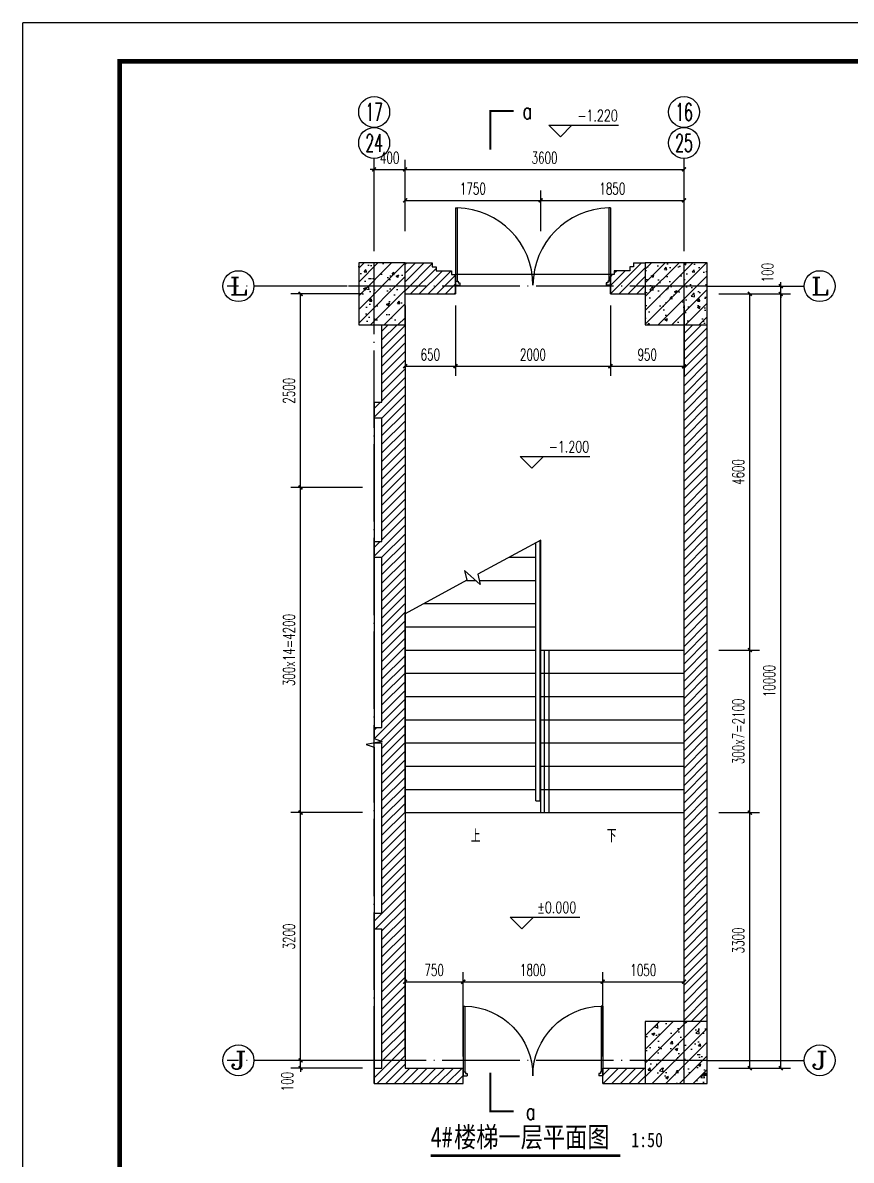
# Model space of a CAD drawing. Extents: x 307762 to 522490, y -326758 to -245675.
# Drawn here: x 480440 to 491135, y -260368 to -245675 of the extents above; entities that cross this region are included whole.
import ezdxf
from ezdxf.enums import TextEntityAlignment as Align

# ---------------------------------------------------------------- set-up
doc = ezdxf.new("R2010")
doc.units = 0
doc.header["$LTSCALE"] = 1000
doc.header["$MEASUREMENT"] = 0
doc.linetypes.add('DOTE', pattern=[2.42, 2, -0.2, 0.02, -0.2])
doc.layers.get('0').update_dxf_attribs({"linetype": 'CONTINUOUS'})
doc.layers.get('Defpoints').update_dxf_attribs({"color": 6, "linetype": 'CONTINUOUS'})
for name, color, linetype in [('A-墙线', 2, 'CONTINUOUS'), ('A-门', 167, 'CONTINUOUS'), ('AXIS', 3, 'CONTINUOUS'), ('AXIS_TEXT', 7, 'CONTINUOUS'), ('COLUMN', 2, 'CONTINUOUS'), ('DIM_ELEV', 3, 'CONTINUOUS'), ('DIM_SYMB', 3, 'CONTINUOUS'), ('DOTE', 1, 'DOTE'), ('PUB_DIM', 3, 'CONTINUOUS'), ('PUB_HATCH', 250, 'CONTINUOUS'), ('PUB_TEXT', 7, 'CONTINUOUS'), ('STAIR', 4, 'CONTINUOUS'), ('图框', 85, 'CONTINUOUS')]:
    doc.layers.add(name, color=color, linetype=linetype)
doc.styles.add('_TCH_AXIS', font='COMPLEX', dxfattribs={"bigfont": 'GBCBIG'})
doc.styles.add('_TCH_DIM', font='SIMPLEX', dxfattribs={"bigfont": 'GBCBIG'})
doc.styles.add('_TCH_LABEL', font='COMPLEX', dxfattribs={"bigfont": 'GBCBIG'})
doc.styles.add('COMPLEX', font='COMPLEX')
doc.styles.add('DIM_FONT', font='SIMPLEX.shx', dxfattribs={"width": 0.65})
doc.styles.add('房间名称', font='simhei.ttf', dxfattribs={"width": 0.8})
doc.dimstyles.new('DIMN50', dxfattribs={"dimscale": 0.5, "dimtxt": 300, "dimasz": 100, "dimexe": 250, "dimexo": 300, "dimgap": 150, "dimtad": 1, "dimdec": 0, "dimzin": 0, "dimdsep": 46, "dimtxsty": 'DIM_FONT', "dimblk": 'ARCHTICK', "dimcen": 0.09, "dimclrt": 7, "dimazin": 2, "dimtfac": 1, "dimtdec": 0, "dimtix": 1, "dimtmove": 2, "dimatfit": 3, "dimfxl": 0, "dimtolj": 1, "dimtzin": 0, "dimarcsym": 0})
pattern_1 = [(45, (0, 0), (-88.388348, 88.388348), []), (50, (0, 0), (358.63009, -31.37607), [37.5, -412.5]), (355, (0, 0), (-69.37567, 376.09607), [30, -330]), (100.4514, (29.9, -2.6), (289.2547, 344.71977), [31.8701, -350.57106]), (46.1842, (0, 100), (533.62052, -82.7595), [56.25, -618.75]), (96.6356, (44.47, 93.1), (467.33135, 487.05894), [47.80514, -525.8565]), (351.1842, (0, 100), (467.331, 487.0593), [45, -495]), (21, (50, 75), (298.45353, -201.30945), [37.5, -412.5]), (326, (50, 75), (121.65767, 362.57502), [30, -330]), (71.4514, (74.87, 58.22), (420.11131, 161.26525), [31.8701, -350.57106]), (37.5, (0, 0), (6.079928, 166.446927), [0, -326, 0, -335, 0, -331.25]), (7.5, (0, 0), (131.53477, 197.205856), [0, -191, 0, -318.5, 0, -126.25]), (327.5, (-111.5, 0), (266.911218, -11.277436), [0, -125, 0, -390, 0, -517.5]), (317.5, (-161.5, 0), (291.59308, 50.05249), [0, -162.5, 0, -259, 0, -367.5])]

# ---------------------------------------------------------------- blocks, each defined once
blk = doc.blocks.new('m1800')
at = {"layer": 'A-墙线'}
for p, q in [((-900, -100), (-900, 100)), ((900, -100), (900, 100))]:
    blk.add_line(p, q, dxfattribs=at)
at = {"layer": 'A-门'}
for p, q in [((-900, 900), (-900, 0)), ((-900, 900), (-880, 900)), ((-880, 900), (-880, 50)), ((880, 900), (880, 50)), ((900, 900), (880, 900)), ((900, 900), (900, 0)), ((-900, 50), (-870, 50)), ((-900, 0), (-850, 0)), ((-870, 50), (-870, 30)), ((-870, 30), (-850, 30)), ((-850, 30), (-850, 0)), ((850, 30), (850, 0)), ((870, 30), (850, 30)), ((900, 0), (850, 0)), ((870, 50), (870, 30)), ((900, 50), (870, 50))]:
    blk.add_line(p, q, dxfattribs=at)
for centre, start, end in [((-900, 0), 0, 88.7267), ((900, 0), 91.2733, 180)]:
    blk.add_arc(centre, 900, start, end, dxfattribs=at)
blk = doc.blocks.new('TJAD_TK_A1')
at = {"layer": '图框'}
for p in [(1341.38, 950.45), (500.38, 356.45)]:
    blk.add_line(p, (500.38, 950.45), dxfattribs=at)
at = {"layer": '图框', "const_width": 1.2}
blk.add_lwpolyline([(1331.38, 940.45), (525.38, 940.45), (525.38, 366.45), (1331.38, 366.45)], close=True, dxfattribs=at)
blk = doc.blocks.new('_ArchTick')
at = {"color": 0, "linetype": 'ByBlock', "const_width": 0.4}
blk.add_lwpolyline([(-0.5, -0.5), (0.5, 0.5)], dxfattribs=at)
blk = doc.blocks.new('*D250')
at = {"layer": 'Defpoints', "color": 0}
for p in [(485376, -249178), (486026, -249178), (486026, -250112)]:
    blk.add_point(p, dxfattribs=at)
at = {"layer": 'PUB_DIM', "color": 0, "lineweight": -2}
for p, q in [((485376, -249328), (485376, -250237)), ((486026, -249328), (486026, -250237)), ((485376, -250112), (486026, -250112))]:
    blk.add_line(p, q, dxfattribs=at)
at = {"layer": 'PUB_DIM', "color": 0, "lineweight": -2, "xscale": 50, "yscale": 50, "zscale": 50}
for p, rotation in [((485376, -250112), 179.9998654978133), ((486026, -250112), 359.9998654978132)]:
    blk.add_blockref('_ArchTick', p, dxfattribs=dict(at, rotation=rotation))
at = {"layer": 'PUB_DIM', "color": 7, "insert": (485701, -249962), "char_height": 150, "attachment_point": 5, "rotation": 359.9999, "style": 'DIM_FONT'}
blk.add_mtext('\\A1;650', dxfattribs=at)
blk = doc.blocks.new('*D251')
at = {"layer": 'Defpoints', "color": 0}
for p in [(486026, -249178), (488026, -249178), (488026, -250112)]:
    blk.add_point(p, dxfattribs=at)
at = {"layer": 'PUB_DIM', "color": 0, "lineweight": -2}
for p, q in [((486026, -249328), (486026, -250237)), ((488026, -249328), (488026, -250237)), ((486026, -250112), (488026, -250112))]:
    blk.add_line(p, q, dxfattribs=at)
at = {"layer": 'PUB_DIM', "color": 0, "lineweight": -2, "xscale": 50, "yscale": 50, "zscale": 50}
for p, rotation in [((486026, -250112), 179.9998654978129), ((488026, -250112), 359.9998654978129)]:
    blk.add_blockref('_ArchTick', p, dxfattribs=dict(at, rotation=rotation))
at = {"layer": 'PUB_DIM', "color": 7, "insert": (487026, -249962), "char_height": 150, "attachment_point": 5, "rotation": 359.9999, "style": 'DIM_FONT'}
blk.add_mtext('\\A1;2000', dxfattribs=at)
blk = doc.blocks.new('*D252')
at = {"layer": 'Defpoints', "color": 0}
for p in [(488026, -249178), (488976, -249178), (488976, -250112)]:
    blk.add_point(p, dxfattribs=at)
at = {"layer": 'PUB_DIM', "color": 0, "lineweight": -2}
for p, q in [((488026, -249328), (488026, -250237)), ((488976, -249328), (488976, -250237)), ((488026, -250112), (488976, -250112))]:
    blk.add_line(p, q, dxfattribs=at)
at = {"layer": 'PUB_DIM', "color": 0, "lineweight": -2, "xscale": 50, "yscale": 50, "zscale": 50}
for p, rotation in [((488026, -250112), 179.999865497814), ((488976, -250112), 359.999865497814)]:
    blk.add_blockref('_ArchTick', p, dxfattribs=dict(at, rotation=rotation))
at = {"layer": 'PUB_DIM', "color": 7, "insert": (488501, -249962), "char_height": 150, "attachment_point": 5, "rotation": 359.9999, "style": 'DIM_FONT'}
blk.add_mtext('\\A1;950', dxfattribs=at)
blk = doc.blocks.new('*D253')
at = {"layer": 'Defpoints', "color": 0}
for p in [(486126, -258062), (485376, -259178), (486126, -259178)]:
    blk.add_point(p, dxfattribs=at)
at = {"layer": 'PUB_DIM', "color": 0, "lineweight": -2}
for p, q in [((485376, -259028), (485376, -257937)), ((486126, -259028), (486126, -257937)), ((485376, -258062), (486126, -258062))]:
    blk.add_line(p, q, dxfattribs=at)
at = {"layer": 'PUB_DIM', "color": 0, "lineweight": -2, "xscale": 50, "yscale": 50, "zscale": 50}
for p, rotation in [((485376, -258062), 179.9997668628941), ((486126, -258062), 359.9997668628941)]:
    blk.add_blockref('_ArchTick', p, dxfattribs=dict(at, rotation=rotation))
at = {"layer": 'PUB_DIM', "color": 7, "insert": (485751, -257912), "char_height": 150, "attachment_point": 5, "rotation": 359.9998, "style": 'DIM_FONT'}
blk.add_mtext('\\A1;750', dxfattribs=at)
blk = doc.blocks.new('*D254')
at = {"layer": 'Defpoints', "color": 0}
for p in [(487926, -258062), (486126, -259178), (487926, -259178)]:
    blk.add_point(p, dxfattribs=at)
at = {"layer": 'PUB_DIM', "color": 0, "lineweight": -2}
for p, q in [((486126, -259028), (486126, -257937)), ((487926, -259028), (487926, -257937)), ((486126, -258062), (487926, -258062))]:
    blk.add_line(p, q, dxfattribs=at)
at = {"layer": 'PUB_DIM', "color": 0, "lineweight": -2, "xscale": 50, "yscale": 50, "zscale": 50}
for p, rotation in [((486126, -258062), 179.9997668628938), ((487926, -258062), 359.9997668628939)]:
    blk.add_blockref('_ArchTick', p, dxfattribs=dict(at, rotation=rotation))
at = {"layer": 'PUB_DIM', "color": 7, "insert": (487026, -257912), "char_height": 150, "attachment_point": 5, "rotation": 359.9998, "style": 'DIM_FONT'}
blk.add_mtext('\\A1;1800', dxfattribs=at)
blk = doc.blocks.new('*D255')
at = {"layer": 'Defpoints', "color": 0}
for p in [(488976, -258062), (487926, -259178), (488976, -259178)]:
    blk.add_point(p, dxfattribs=at)
at = {"layer": 'PUB_DIM', "color": 0, "lineweight": -2}
for p, q in [((487926, -259028), (487926, -257937)), ((488976, -259028), (488976, -257937)), ((487926, -258062), (488976, -258062))]:
    blk.add_line(p, q, dxfattribs=at)
at = {"layer": 'PUB_DIM', "color": 0, "lineweight": -2, "xscale": 50, "yscale": 50, "zscale": 50}
for p, rotation in [((487926, -258062), 179.9997668628947), ((488976, -258062), 359.9997668628947)]:
    blk.add_blockref('_ArchTick', p, dxfattribs=dict(at, rotation=rotation))
at = {"layer": 'PUB_DIM', "color": 7, "insert": (488451, -257912), "char_height": 150, "attachment_point": 5, "rotation": 359.9998, "style": 'DIM_FONT'}
blk.add_mtext('\\A1;1050', dxfattribs=at)
blk = doc.blocks.new('*D613')
at = {"layer": 'AXIS', "color": 0, "lineweight": -2}
for p, q in [((485376, -247956), (485376, -247444)), ((485376, -247569), (488976, -247569)), ((488976, -247956), (488976, -247444))]:
    blk.add_line(p, q, dxfattribs=at)
at = {"layer": 'Defpoints', "color": 0}
for p in [(488976, -247569), (485376, -248106), (488976, -248106)]:
    blk.add_point(p, dxfattribs=at)
at = {"layer": 'AXIS', "color": 0, "lineweight": -2, "xscale": 50, "yscale": 50, "zscale": 50, "rotation": 180}
blk.add_blockref('_ArchTick', (485376, -247569), dxfattribs=at)
at = {"layer": 'AXIS', "color": 0, "lineweight": -2, "xscale": 50, "yscale": 50, "zscale": 50}
blk.add_blockref('_ArchTick', (488976, -247569), dxfattribs=at)
at = {"layer": 'AXIS', "color": 7, "insert": (487176, -247419), "char_height": 150, "attachment_point": 5, "style": 'DIM_FONT'}
blk.add_mtext('\\A1;3600', dxfattribs=at)
blk = doc.blocks.new('*D614')
at = {"layer": 'AXIS', "color": 0, "lineweight": -2}
for p, q in [((484976, -247569), (484926, -247569)), ((484976, -247956), (484976, -247444)), ((484976, -247569), (485376, -247569)), ((485376, -247956), (485376, -247444)), ((485376, -247569), (485426, -247569))]:
    blk.add_line(p, q, dxfattribs=at)
at = {"layer": 'Defpoints', "color": 0}
for p in [(485376, -247569), (484976, -248106), (485376, -248106)]:
    blk.add_point(p, dxfattribs=at)
at = {"layer": 'AXIS', "color": 0, "lineweight": -2, "xscale": 50, "yscale": 50, "zscale": 50}
blk.add_blockref('_ArchTick', (484976, -247569), dxfattribs=at)
at = {"layer": 'AXIS', "color": 0, "lineweight": -2, "xscale": 50, "yscale": 50, "zscale": 50, "rotation": 180}
blk.add_blockref('_ArchTick', (485376, -247569), dxfattribs=at)
at = {"layer": 'AXIS', "color": 7, "insert": (485176, -247419), "char_height": 150, "attachment_point": 5, "style": 'DIM_FONT'}
blk.add_mtext('\\A1;400', dxfattribs=at)
blk = doc.blocks.new('*D615')
at = {"layer": 'AXIS', "color": 0, "lineweight": -2}
for p, q in [((487126, -248369), (487126, -247844)), ((488976, -248369), (488976, -247844)), ((487126, -247969), (488976, -247969))]:
    blk.add_line(p, q, dxfattribs=at)
at = {"layer": 'Defpoints', "color": 0}
for p in [(488976, -247969), (487126, -248519), (488976, -248519)]:
    blk.add_point(p, dxfattribs=at)
at = {"layer": 'AXIS', "color": 0, "lineweight": -2, "xscale": 50, "yscale": 50, "zscale": 50, "rotation": 180}
blk.add_blockref('_ArchTick', (487126, -247969), dxfattribs=at)
at = {"layer": 'AXIS', "color": 0, "lineweight": -2, "xscale": 50, "yscale": 50, "zscale": 50}
blk.add_blockref('_ArchTick', (488976, -247969), dxfattribs=at)
at = {"layer": 'AXIS', "color": 7, "insert": (488051, -247819), "char_height": 150, "attachment_point": 5, "style": 'DIM_FONT'}
blk.add_mtext('\\A1;1850', dxfattribs=at)
blk = doc.blocks.new('*D616')
at = {"layer": 'AXIS', "color": 0, "lineweight": -2}
for p, q in [((485376, -248369), (485376, -247844)), ((487126, -248369), (487126, -247844)), ((485376, -247969), (487126, -247969))]:
    blk.add_line(p, q, dxfattribs=at)
at = {"layer": 'Defpoints', "color": 0}
for p in [(487126, -247969), (485376, -248519), (487126, -248519)]:
    blk.add_point(p, dxfattribs=at)
at = {"layer": 'AXIS', "color": 0, "lineweight": -2, "xscale": 50, "yscale": 50, "zscale": 50, "rotation": 180}
blk.add_blockref('_ArchTick', (485376, -247969), dxfattribs=at)
at = {"layer": 'AXIS', "color": 0, "lineweight": -2, "xscale": 50, "yscale": 50, "zscale": 50}
blk.add_blockref('_ArchTick', (487126, -247969), dxfattribs=at)
at = {"layer": 'AXIS', "color": 7, "insert": (486251, -247819), "char_height": 150, "attachment_point": 5, "style": 'DIM_FONT'}
blk.add_mtext('\\A1;1750', dxfattribs=at)
blk = doc.blocks.new('*D684')
at = {"layer": 'AXIS', "color": 0, "lineweight": -2}
for p, q in [((484026, -259078), (484026, -259028)), ((484826, -259078), (483901, -259078)), ((484826, -259178), (483901, -259178)), ((484026, -259178), (484026, -259078)), ((484026, -259178), (484026, -259228))]:
    blk.add_line(p, q, dxfattribs=at)
at = {"layer": 'Defpoints', "color": 0}
for p in [(484026, -259078), (484976, -259078), (484976, -259178)]:
    blk.add_point(p, dxfattribs=at)
at = {"layer": 'AXIS', "color": 0, "lineweight": -2, "xscale": 50, "yscale": 50, "zscale": 50}
for p, rotation in [((484026, -259078), 270), ((484026, -259178), 90)]:
    blk.add_blockref('_ArchTick', p, dxfattribs=dict(at, rotation=rotation))
at = {"layer": 'AXIS', "color": 7, "insert": (483854, -259353), "char_height": 150, "attachment_point": 5, "rotation": 90, "style": 'DIM_FONT'}
blk.add_mtext('\\A1;100', dxfattribs=at)
blk = doc.blocks.new('*D685')
at = {"layer": 'AXIS', "color": 0, "lineweight": -2}
for p, q in [((484826, -255878), (483901, -255878)), ((484026, -259078), (484026, -255878)), ((484826, -259078), (483901, -259078))]:
    blk.add_line(p, q, dxfattribs=at)
at = {"layer": 'Defpoints', "color": 0}
for p in [(484026, -255878), (484976, -255878), (484976, -259078)]:
    blk.add_point(p, dxfattribs=at)
at = {"layer": 'AXIS', "color": 0, "lineweight": -2, "xscale": 50, "yscale": 50, "zscale": 50}
for p, rotation in [((484026, -255878), 90), ((484026, -259078), 270)]:
    blk.add_blockref('_ArchTick', p, dxfattribs=dict(at, rotation=rotation))
at = {"layer": 'AXIS', "color": 7, "insert": (483876, -257478), "char_height": 150, "attachment_point": 5, "rotation": 90, "style": 'DIM_FONT'}
blk.add_mtext('\\A1;3200', dxfattribs=at)
blk = doc.blocks.new('*D686')
at = {"layer": 'AXIS', "color": 0, "lineweight": -2}
for p, q in [((484826, -251678), (483901, -251678)), ((484026, -255878), (484026, -251678)), ((484826, -255878), (483901, -255878))]:
    blk.add_line(p, q, dxfattribs=at)
at = {"layer": 'Defpoints', "color": 0}
for p in [(484026, -251678), (484976, -251678), (484976, -255878)]:
    blk.add_point(p, dxfattribs=at)
at = {"layer": 'AXIS', "color": 0, "lineweight": -2, "xscale": 50, "yscale": 50, "zscale": 50}
for p, rotation in [((484026, -251678), 90), ((484026, -255878), 270)]:
    blk.add_blockref('_ArchTick', p, dxfattribs=dict(at, rotation=rotation))
at = {"layer": 'AXIS', "color": 7, "insert": (483876, -253778), "char_height": 150, "attachment_point": 5, "rotation": 90, "style": 'DIM_FONT'}
blk.add_mtext('\\A1;300x14=4200', dxfattribs=at)
blk = doc.blocks.new('*D687')
at = {"layer": 'AXIS', "color": 0, "lineweight": -2}
for p, q in [((484826, -249178), (483901, -249178)), ((484026, -251678), (484026, -249178)), ((484826, -251678), (483901, -251678))]:
    blk.add_line(p, q, dxfattribs=at)
at = {"layer": 'Defpoints', "color": 0}
for p in [(484026, -249178), (484976, -249178), (484976, -251678)]:
    blk.add_point(p, dxfattribs=at)
at = {"layer": 'AXIS', "color": 0, "lineweight": -2, "xscale": 50, "yscale": 50, "zscale": 50}
for p, rotation in [((484026, -249178), 90), ((484026, -251678), 270)]:
    blk.add_blockref('_ArchTick', p, dxfattribs=dict(at, rotation=rotation))
at = {"layer": 'AXIS', "color": 7, "insert": (483876, -250428), "char_height": 150, "attachment_point": 5, "rotation": 90, "style": 'DIM_FONT'}
blk.add_mtext('\\A1;2500', dxfattribs=at)
blk = doc.blocks.new('*D688')
at = {"layer": 'AXIS', "color": 0, "lineweight": -2}
for p, q in [((489426, -255878), (489951, -255878)), ((489826, -259178), (489826, -255878)), ((489426, -259178), (489951, -259178))]:
    blk.add_line(p, q, dxfattribs=at)
at = {"layer": 'Defpoints', "color": 0}
for p in [(489276, -255878), (489826, -255878), (489276, -259178)]:
    blk.add_point(p, dxfattribs=at)
at = {"layer": 'AXIS', "color": 0, "lineweight": -2, "xscale": 50, "yscale": 50, "zscale": 50}
for p, rotation in [((489826, -255878), 90), ((489826, -259178), 270)]:
    blk.add_blockref('_ArchTick', p, dxfattribs=dict(at, rotation=rotation))
at = {"layer": 'AXIS', "color": 7, "insert": (489676, -257528), "char_height": 150, "attachment_point": 5, "rotation": 90, "style": 'DIM_FONT'}
blk.add_mtext('\\A1;3300', dxfattribs=at)
blk = doc.blocks.new('*D689')
at = {"layer": 'AXIS', "color": 0, "lineweight": -2}
for p, q in [((489426, -253778), (489951, -253778)), ((489826, -255878), (489826, -253778)), ((489426, -255878), (489951, -255878))]:
    blk.add_line(p, q, dxfattribs=at)
at = {"layer": 'Defpoints', "color": 0}
for p in [(489276, -253778), (489826, -253778), (489276, -255878)]:
    blk.add_point(p, dxfattribs=at)
at = {"layer": 'AXIS', "color": 0, "lineweight": -2, "xscale": 50, "yscale": 50, "zscale": 50}
for p, rotation in [((489826, -253778), 90), ((489826, -255878), 270)]:
    blk.add_blockref('_ArchTick', p, dxfattribs=dict(at, rotation=rotation))
at = {"layer": 'AXIS', "color": 7, "insert": (489676, -254828), "char_height": 150, "attachment_point": 5, "rotation": 90, "style": 'DIM_FONT'}
blk.add_mtext('\\A1;300x7=2100', dxfattribs=at)
blk = doc.blocks.new('*D690')
at = {"layer": 'AXIS', "color": 0, "lineweight": -2}
for p, q in [((489426, -249178), (489951, -249178)), ((489826, -253778), (489826, -249178)), ((489426, -253778), (489951, -253778))]:
    blk.add_line(p, q, dxfattribs=at)
at = {"layer": 'Defpoints', "color": 0}
for p in [(489276, -249178), (489826, -249178), (489276, -253778)]:
    blk.add_point(p, dxfattribs=at)
at = {"layer": 'AXIS', "color": 0, "lineweight": -2, "xscale": 50, "yscale": 50, "zscale": 50}
for p, rotation in [((489826, -249178), 90), ((489826, -253778), 270)]:
    blk.add_blockref('_ArchTick', p, dxfattribs=dict(at, rotation=rotation))
at = {"layer": 'AXIS', "color": 7, "insert": (489676, -251478), "char_height": 150, "attachment_point": 5, "rotation": 90, "style": 'DIM_FONT'}
blk.add_mtext('\\A1;4600', dxfattribs=at)
blk = doc.blocks.new('*D691')
at = {"layer": 'AXIS', "color": 0, "lineweight": -2}
for p, q in [((489576, -249178), (490351, -249178)), ((490226, -259178), (490226, -249178)), ((489576, -259178), (490351, -259178))]:
    blk.add_line(p, q, dxfattribs=at)
at = {"layer": 'Defpoints', "color": 0}
for p in [(489426, -249178), (490226, -249178), (489426, -259178)]:
    blk.add_point(p, dxfattribs=at)
at = {"layer": 'AXIS', "color": 0, "lineweight": -2, "xscale": 50, "yscale": 50, "zscale": 50}
for p, rotation in [((490226, -249178), 90), ((490226, -259178), 270)]:
    blk.add_blockref('_ArchTick', p, dxfattribs=dict(at, rotation=rotation))
at = {"layer": 'AXIS', "color": 7, "insert": (490076, -254178), "char_height": 150, "attachment_point": 5, "rotation": 90, "style": 'DIM_FONT'}
blk.add_mtext('\\A1;10000', dxfattribs=at)
blk = doc.blocks.new('*D692')
at = {"layer": 'AXIS', "color": 0, "lineweight": -2}
for p, q in [((490226, -249078), (490226, -249028)), ((489576, -249078), (490351, -249078)), ((489576, -249178), (490351, -249178)), ((490226, -249178), (490226, -249078)), ((490226, -249178), (490226, -249228))]:
    blk.add_line(p, q, dxfattribs=at)
at = {"layer": 'Defpoints', "color": 0}
for p in [(489426, -249078), (489426, -249178), (490226, -249078)]:
    blk.add_point(p, dxfattribs=at)
at = {"layer": 'AXIS', "color": 0, "lineweight": -2, "xscale": 50, "yscale": 50, "zscale": 50}
for p, rotation in [((490226, -249078), 270), ((490226, -249178), 90)]:
    blk.add_blockref('_ArchTick', p, dxfattribs=dict(at, rotation=rotation))
at = {"layer": 'AXIS', "color": 7, "insert": (490054, -248903), "char_height": 150, "attachment_point": 5, "rotation": 90, "style": 'DIM_FONT'}
blk.add_mtext('\\A1;100', dxfattribs=at)
blk = doc.blocks.new('_AXISO')
blk.add_circle((0, 0), 0.5)
at = {"layer": 'AXIS_TEXT', "style": 'COMPLEX', "width": 1.041667}
blk.add_attdef('A', text='', height=0.56, dxfattribs=at).set_placement((-0.25, -0.28), (0.25, -0.28), align=Align.FIT)

msp = doc.modelspace()

# ---------------------------------------------------------------- hatches: boundary and pattern name
at = {"layer": 'PUB_HATCH'}
h = msp.add_hatch(dxfattribs=at)
h.set_pattern_fill('钢筋混凝土', color=256, scale=50, style=0)
h.set_pattern_definition(pattern_1)
h.paths.add_polyline_path([(484776, -248777.6), (484776, -249577.6), (485376, -249577.6), (485376, -248777.6)])
h = msp.add_hatch(dxfattribs=at)
h.set_pattern_fill('ANSI31', color=256, scale=50, style=0)
h.set_pattern_definition([(45, (484976.015, -259077.56), (-56.1266, 56.1266), [])])
h.paths.add_polyline_path([(486026, -248927.6), (485976, -248927.6), (485976, -248877.6), (485776, -248877.6), (485776, -248827.6), (485726, -248827.6), (485726, -248777.6), (485376, -248777.6), (485376, -249077.6), (486026, -249077.6)])
h.paths.add_polyline_path([(486026, -249077.6), (485376, -249077.6), (485376, -249177.6), (486026, -249177.6)])
h.paths.add_polyline_path([(488476, -248777.6), (488326, -248777.6), (488326, -248827.6), (488276, -248827.6), (488276, -248877.6), (488076, -248877.6), (488076, -248927.6), (488026, -248927.6), (488026, -249077.6), (488476, -249077.6)])
h.paths.add_polyline_path([(488476, -249077.6), (488026, -249077.6), (488026, -249177.6), (488476, -249177.6)])
h.paths.add_polyline_path([(486126, -259177.6), (485376, -259177.6), (485376, -259077.6), (485076, -259077.6), (485076, -259177.6), (484976, -259177.6), (484976, -259377.6), (486126, -259377.6)])
h.paths.add_polyline_path([(488476, -259177.6), (487926, -259177.6), (487926, -259377.6), (488476, -259377.6)])
h.paths.add_polyline_path([(485376, -249577.6), (485076, -249577.6), (485076, -250577.6), (484976, -250577.6), (484976, -250777.6), (485076, -250777.6), (485076, -252377.6), (484976, -252377.6), (484976, -252577.6), (485076, -252577.6), (485076, -254777.6), (484976, -254777.6), (484976, -254977.6), (485076, -254977.6), (485076, -257177.6), (484976, -257177.6), (484976, -257377.6), (485076, -257377.6), (485076, -259077.6), (485376, -259077.6)])
h.paths.add_polyline_path([(489276, -249577.6), (488976, -249577.6), (488976, -258577.6), (489276, -258577.6)])
h = msp.add_hatch(dxfattribs=at)
h.set_pattern_fill('钢筋混凝土', color=256, scale=50, style=0)
h.set_pattern_definition(pattern_1)
h.paths.add_polyline_path([(488476, -248777.6), (488476, -249577.6), (489276, -249577.6), (489276, -248777.6)])
h = msp.add_hatch(dxfattribs=at)
h.set_pattern_fill('钢筋混凝土', color=256, scale=50, style=0)
h.set_pattern_definition(pattern_1)
h.paths.add_polyline_path([(488476, -258577.6), (488476, -259377.6), (489276, -259377.6), (489276, -258577.6)])

# ---------------------------------------------------------------- linework, layer by layer
at = {"layer": 'A-墙线'}
for p, q in [((485376, -248777.6), (485726, -248777.6)), ((485726, -248777.6), (485726, -248827.6)), ((485726, -248827.6), (485776, -248827.6)), ((485776, -248827.6), (485776, -248877.6)), ((485776, -248877.6), (485976, -248877.6)), ((485976, -248877.6), (485976, -248927.6)), ((488076, -248877.6), (488076, -248927.6)), ((488276, -248877.6), (488076, -248877.6)), ((488276, -248827.6), (488276, -248877.6)), ((488326, -248827.6), (488276, -248827.6)), ((488326, -248777.6), (488326, -248827.6)), ((488326, -248777.6), (488476, -248777.6)), ((485976, -248927.6), (486026, -248927.6)), ((486026, -248927.6), (486026, -249177.6)), ((488076, -248927.6), (488026, -248927.6)), ((488026, -248927.6), (488026, -249177.6)), ((485376, -249177.6), (486026, -249177.6)), ((488026, -249177.6), (488476, -249177.6)), ((485076, -250577.6), (485076, -249577.6)), ((485376, -249577.6), (485376, -259177.6)), ((488976, -258577.6), (488976, -249577.6)), ((489276, -258577.6), (489276, -249577.6)), ((484976, -250577.6), (485076, -250577.6)), ((484976, -250777.6), (485076, -250777.6)), ((485076, -252377.6), (485076, -250777.6)), ((484976, -252377.6), (485076, -252377.6)), ((484976, -252577.6), (485076, -252577.6)), ((485076, -254777.6), (485076, -252577.6)), ((484976, -254777.6), (485076, -254777.6)), ((484978.7, -254977.6), (485076, -254977.6)), ((485076, -257177.6), (485076, -254977.6)), ((484976, -257177.6), (485076, -257177.6)), ((484976, -257377.6), (485076, -257377.6)), ((485076, -259177.6), (485076, -257377.6)), ((484976, -259177.6), (485076, -259177.6)), ((485376, -259177.6), (486126, -259177.6)), ((487926, -259177.6), (488476, -259177.6)), ((484976, -259377.6), (486126, -259377.6)), ((487926, -259377.6), (488476, -259377.6))]:
    msp.add_line(p, q, dxfattribs=at)
at = {"layer": 'A-门'}
msp.add_line((488026, -248927.6), (486026, -248927.6), dxfattribs=at)
at = {"layer": 'AXIS'}
for p, q in [((484976, -247027.6), (484976, -247027.6)), ((488976, -247027.6), (488976, -247027.6)), ((484976, -248627.6), (484976, -247427.6)), ((488976, -248627.6), (488976, -247427.6)), ((484626, -249077.6), (483424.3, -249077.6)), ((489276, -249077.6), (490527.8, -249077.6)), ((484626, -259077.6), (483424.3, -259077.6)), ((489276, -259077.6), (490527.8, -259077.6))]:
    msp.add_line(p, q, dxfattribs=at)
at = {"layer": 'COLUMN'}
for p, q in [((484776, -248777.6), (484776, -249577.6)), ((485376, -248777.6), (484776, -248777.6)), ((485376, -249577.6), (485376, -248777.6)), ((488476, -248777.6), (488476, -249577.6)), ((489276, -248777.6), (488476, -248777.6)), ((489276, -249577.6), (489276, -248777.6)), ((484776, -249577.6), (485376, -249577.6)), ((488476, -249577.6), (489276, -249577.6)), ((488476, -258577.6), (488476, -259377.6)), ((489276, -258577.6), (488476, -258577.6)), ((489276, -259377.6), (489276, -258577.6)), ((488476, -259377.6), (489276, -259377.6))]:
    msp.add_line(p, q, dxfattribs=at)
at = {"layer": 'DIM_ELEV'}
for p, q in [((487379.9, -247148.3), (487229.9, -246998.3)), ((487229.9, -246998.3), (488129.9, -246998.3)), ((487379.9, -247148.3), (487529.9, -246998.3)), ((487010.3, -251426.8), (486860.3, -251276.8)), ((486860.3, -251276.8), (487760.3, -251276.8)), ((487010.3, -251426.8), (487160.3, -251276.8)), ((486881.6, -257376.9), (486731.6, -257226.9)), ((486731.6, -257226.9), (487631.6, -257226.9)), ((486881.6, -257376.9), (487031.6, -257226.9))]:
    msp.add_line(p, q, dxfattribs=at)
at = {"layer": 'DIM_SYMB'}
for points, const_width in [([(486475.7, -247313.5), (486475.7, -246813.5), (486775.7, -246813.5)], 25), ([(486775.7, -259738), (486475.7, -259738), (486475.7, -259238)], 25), ([(485704.7, -260310.8), (488155.2, -260310.8)], 35)]:
    msp.add_lwpolyline(points, dxfattribs=dict(at, const_width=const_width))
msp.add_lwpolyline([(484976, -250577.6), (484976, -254921.3), (485081, -254959.5), (484871, -254996.6), (484976, -255033.8), (484976, -259377.6)], dxfattribs=at)
for points in [[(486276, -255877.6, 0, 0, 0), (486276, -253327.6, 40, 0, 0), (486276, -253177.6, 0, 0, 0)], [(488026, -255877.6, 0, 0, 0), (488026, -253927.6, 40, 0, 0), (488026, -253777.6, 0, 0, 0)]]:
    msp.add_lwpolyline(points, format="xyseb", dxfattribs=at)
at = {"layer": 'DOTE', "ltscale": 0.5}
for p, q in [((484976, -259377.6), (484976, -248777.6)), ((488976, -259377.6), (488976, -248777.6)), ((489276, -249077.6), (483078.8, -249077.6)), ((489276, -259077.6), (483078.8, -259077.6))]:
    msp.add_line(p, q, dxfattribs=at)
at = {"layer": 'PUB_HATCH', "color": 1}
msp.add_lwpolyline([(517989.6, -246175.1), (481689.6, -246175.1), (481689.6, -274875.1), (517989.6, -274875.1)], close=True, dxfattribs=at)
at = {"layer": 'STAIR'}
for p, q in [((487126, -252356.5), (486312.4, -252799.1)), ((487061, -255727.6), (487061, -252391.8)), ((487121, -255727.6), (487121, -252359.2)), ((487126, -255877.6), (487126, -252356.5)), ((486719.6, -252577.6), (487061, -252577.6)), ((487121, -252577.6), (487126, -252577.6)), ((486344, -252930.3), (486142.4, -252752.3)), ((486142.4, -252752.3), (486172.1, -252875.4)), ((486312.4, -252799.1), (486344, -252930.3)), ((486172.1, -252875.4), (485376, -253308.5)), ((486168.2, -252877.6), (486284.3, -252877.6)), ((486331.3, -252877.6), (487061, -252877.6)), ((487121, -252877.6), (487126, -252877.6)), ((485376, -255877.6), (485376, -253308.5)), ((485616.7, -253177.6), (487061, -253177.6)), ((487121, -253177.6), (487126, -253177.6)), ((485376, -253477.6), (487061, -253477.6)), ((487121, -253477.6), (487126, -253477.6)), ((485376, -253777.6), (487061, -253777.6)), ((487121, -253777.6), (488976, -253777.6)), ((487121, -253777.6), (487126, -253777.6)), ((487176, -255877.6), (487176, -253777.6)), ((487236, -255877.6), (487236, -253777.6)), ((485376, -254077.6), (487061, -254077.6)), ((487121, -254077.6), (488976, -254077.6)), ((487121, -254077.6), (487126, -254077.6)), ((485376, -254377.6), (487061, -254377.6)), ((487121, -254377.6), (488976, -254377.6)), ((487121, -254377.6), (487126, -254377.6)), ((485376, -254677.6), (487061, -254677.6)), ((487121, -254677.6), (488976, -254677.6)), ((487121, -254677.6), (487126, -254677.6)), ((485376, -254977.6), (487061, -254977.6)), ((487121, -254977.6), (488976, -254977.6)), ((487121, -254977.6), (487126, -254977.6)), ((485376, -255277.6), (487061, -255277.6)), ((487121, -255277.6), (488976, -255277.6)), ((487121, -255277.6), (487126, -255277.6)), ((485376, -255577.6), (487061, -255577.6)), ((487121, -255577.6), (488976, -255577.6)), ((487121, -255577.6), (487126, -255577.6)), ((487061, -255727.6), (487121, -255727.6)), ((485376, -255877.6), (487126, -255877.6)), ((487076, -255877.6), (488976, -255877.6))]:
    msp.add_line(p, q, dxfattribs=at)

# ---------------------------------------------------------------- block references
at = {"layer": 'A-门', "xscale": 1.111111111007631, "yscale": 1.111111111007631, "zscale": 1.111111111111111}
msp.add_blockref('m1800', (487026, -249066.5), dxfattribs=at)
at = {"layer": 'A-门', "xscale": -1}
msp.add_blockref('m1800', (487026, -259277.6), dxfattribs=at)
at = {"layer": 'AXIS'}
ref = msp.add_blockref('_AXISO', (484976, -246827.6), dxfattribs=dict(at, xscale=400, yscale=400, zscale=400))
ref.add_attrib('A', '17', dxfattribs={"layer": 'AXIS_TEXT', "height": 226.27, "style": '_TCH_AXIS', "width": 0.724138}).set_placement((484862.9, -246940.7), (485089.2, -246940.7), align=Align.FIT)
ref = msp.add_blockref('_AXISO', (488976, -246827.6), dxfattribs=dict(at, xscale=400, yscale=400, zscale=400))
ref.add_attrib('A', '16', dxfattribs={"layer": 'AXIS_TEXT', "height": 226.27, "style": '_TCH_AXIS', "width": 0.724138}).set_placement((488862.9, -246940.7), (489089.2, -246940.7), align=Align.FIT)
ref = msp.add_blockref('_AXISO', (484976, -247227.6), dxfattribs=dict(at, xscale=400, yscale=400, zscale=400))
ref.add_attrib('A', '24', dxfattribs={"layer": 'AXIS_TEXT', "height": 226.27, "style": '_TCH_AXIS', "width": 0.583333}).set_placement((484862.9, -247340.7), (485089.2, -247340.7), align=Align.FIT)
ref = msp.add_blockref('_AXISO', (488976, -247227.6), dxfattribs=dict(at, xscale=400, yscale=400, zscale=400))
ref.add_attrib('A', '25', dxfattribs={"layer": 'AXIS_TEXT', "height": 226.27, "style": '_TCH_AXIS', "width": 0.617647}).set_placement((488862.9, -247340.7), (489089.2, -247340.7), align=Align.FIT)
ref = msp.add_blockref('_AXISO', (483224.3, -249077.6), dxfattribs=dict(at, xscale=400, yscale=400, zscale=400))
ref.add_attrib('A', 'L', dxfattribs={"layer": 'AXIS_TEXT', "height": 226.3, "style": '_TCH_AXIS', "width": 1.4}).set_placement((483111.1, -249190.7), (483337.4, -249190.7), align=Align.FIT)
ref = msp.add_blockref('_AXISO', (490727.8, -249077.6), dxfattribs=dict(at, xscale=400, yscale=400, zscale=400))
ref.add_attrib('A', 'L', dxfattribs={"layer": 'AXIS_TEXT', "height": 226.3, "style": '_TCH_AXIS', "width": 1.4}).set_placement((490614.6, -249190.7), (490840.9, -249190.7), align=Align.FIT)
ref = msp.add_blockref('_AXISO', (483224.3, -259077.6), dxfattribs=dict(at, xscale=400, yscale=400, zscale=400))
ref.add_attrib('A', 'J', dxfattribs={"layer": 'AXIS_TEXT', "height": 226.3, "style": '_TCH_AXIS', "width": 1.909091}).set_placement((483111.1, -259190.7), (483337.4, -259190.7), align=Align.FIT)
ref = msp.add_blockref('_AXISO', (490727.8, -259077.6), dxfattribs=dict(at, xscale=400, yscale=400, zscale=400))
ref.add_attrib('A', 'J', dxfattribs={"layer": 'AXIS_TEXT', "height": 226.3, "style": '_TCH_AXIS', "width": 1.909091}).set_placement((490614.6, -259190.7), (490840.9, -259190.7), align=Align.FIT)
at = {"layer": '图框', "xscale": 50, "yscale": 50, "zscale": 50}
msp.add_blockref('TJAD_TK_A1', (455420.6, -293197.5), dxfattribs=at)

# ---------------------------------------------------------------- texts
at = {"layer": 'PUB_TEXT'}
for s, height, style, width, p in [('a', 212.5, '_TCH_LABEL', 0.705882, (486893, -246919.7)), ('-1.220', 148.75, '_TCH_DIM', 0.705882, (487599.9, -246948.3)), ('-1.200', 148.75, '_TCH_DIM', 0.705882, (487230.3, -251226.8)), ('%%P0.000', 148.75, '_TCH_DIM', 0.705882, (487081.6, -257176.9)), ('a', 212.5, '_TCH_LABEL', 0.705882, (486934.6, -259844.2)), ('楼梯一层平面图', 262.87, '房间名称', 0.8, (486007.1, -260199.4)), ('4#', 262.87, '房间名称', 0.8, (485704.7, -260199.4)), ('1:50', 187.76, '房间名称', 0.8, (488295.2, -260199.4))]:
    msp.add_text(s, height=height, dxfattribs=dict(at, style=style, width=width)).set_placement(p)
at = {"layer": 'PUB_TEXT', "style": '_TCH_DIM'}
for s, p in [('上', (486223.9, -256262.6)), ('下', (487978.5, -256262.6))]:
    msp.add_text(s, height=168.8, dxfattribs=at).set_placement(p)

# ---------------------------------------------------------------- dimensions: what is measured, and where the dimension line sits
at = {"layer": 'AXIS'}
for p1, p2, distance, picture, middle in [((484976, -248106.2), (485376, -248106.2), 537.5, '*D614', (485176, -247418.7)), ((485376, -248106.2), (488976, -248106.2), 537.5, '*D613', (487176, -247418.7)), ((485376, -248518.7), (487126, -248518.7), 550, '*D616', (486251, -247818.7)), ((487126, -248518.7), (488976, -248518.7), 550, '*D615', (488051, -247818.7)), ((484976, -251677.6), (484976, -249177.6), 950, '*D687', (483876, -250427.6)), ((489276, -253777.6), (489276, -249177.6), -550, '*D690', (489676, -251477.6)), ((489426, -259177.6), (489426, -249177.6), -800, '*D691', (490076, -254177.6)), ((484976, -259077.6), (484976, -255877.6), 950, '*D685', (483876, -257477.6)), ((489276, -259177.6), (489276, -255877.6), -550, '*D688', (489676, -257527.6))]:
    dim = msp.add_aligned_dim(p1=p1, p2=p2, distance=distance, dimstyle='DIMN50', dxfattribs=at)
    dim.commit()
    dim.dimension.update_dxf_attribs({"geometry": picture, "text_midpoint": middle})
for base, p1, p2, angle, picture, middle in [((490226, -249077.6), (489426, -249177.6), (489426, -249077.6), 89.99998, '*D692', (490053.5, -248902.6)), ((484026, -259077.6), (484976, -259177.6), (484976, -259077.6), 90.00002, '*D684', (483853.5, -259352.6))]:
    dim = msp.add_linear_dim(base=base, p1=p1, p2=p2, angle=angle, dimstyle='DIMN50', dxfattribs=at)
    dim.commit()
    dim.dimension.update_dxf_attribs({"geometry": picture, "text_midpoint": middle, "dimtype": 129})
for p1, p2, distance, text, picture, middle in [((484976, -255877.6), (484976, -251677.6), 950, '300x14=4200', '*D686', (483876, -253777.6)), ((489276, -255877.6), (489276, -253777.6), -550, '300x7=2100', '*D689', (489676, -254827.6))]:
    dim = msp.add_aligned_dim(p1=p1, p2=p2, distance=distance, text=text, dimstyle='DIMN50', dxfattribs=at)
    dim.commit()
    dim.dimension.update_dxf_attribs({"geometry": picture, "text_midpoint": middle})
at = {"layer": 'PUB_DIM'}
for p1, p2, distance, picture, middle in [((485376, -249177.6), (486026, -249177.6), -934.7, '*D250', (485701, -249962.2)), ((486026, -249177.6), (488026, -249177.6), -934.7, '*D251', (487026, -249962.2)), ((488026, -249177.6), (488976, -249177.6), -934.7, '*D252', (488501, -249962.2)), ((485376, -259177.6), (486126, -259177.6), 1115.5, '*D253', (485751, -257912.1)), ((486126, -259177.6), (487926, -259177.6), 1115.5, '*D254', (487026, -257912.1)), ((487926, -259177.6), (488976, -259177.6), 1115.5, '*D255', (488451, -257912.1))]:
    dim = msp.add_aligned_dim(p1=p1, p2=p2, distance=distance, dimstyle='DIMN50', dxfattribs=at)
    dim.commit()
    dim.dimension.update_dxf_attribs({"geometry": picture, "text_midpoint": middle})

doc.saveas('drawing.dxf')
